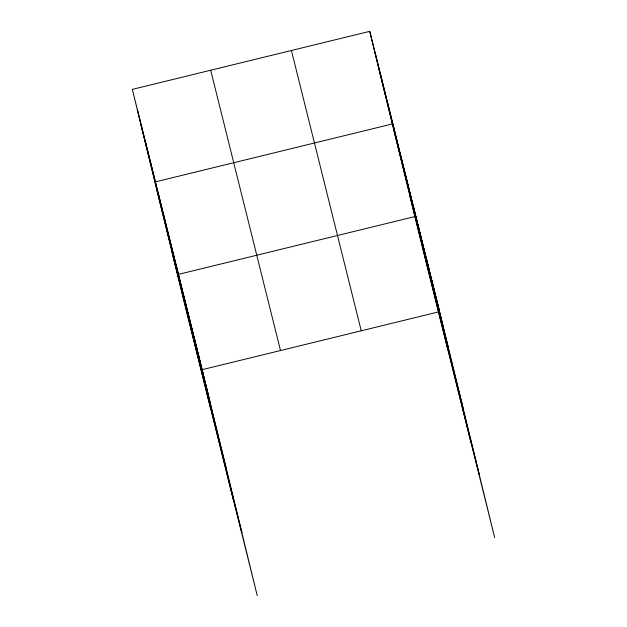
<?xml version="1.0" encoding="UTF-8"?>
<svg xmlns="http://www.w3.org/2000/svg" width="627" height="627" viewBox="0 0 627 627"><rect width="100%" height="100%" fill="white"/><g stroke="black" fill="none" stroke-linecap="round" stroke-linejoin="round"><path stroke-width="0.94" d="M132.336 89.379L369.758 31.35L439.582 311.65L202.153 369.679L132.336 89.379L187.418 315.35L257.242 595.65L202.153 369.679M155.378 181.877L392.8 123.848L447.89 349.819M178.413 274.383L415.842 216.346M378.308 66.407L448.125 346.707M393.662 129.405L463.486 409.705M409.486 194.315L479.31 474.615M291.414 50.497L361.23 330.797M210.688 70.232L280.504 350.532M140.879 124.436L210.703 404.736M156.241 187.442L226.057 467.742M172.064 252.352L241.881 532.652M436.941 301.062L494.664 537.621L424.847 257.321L369.758 31.35M431.666 279.885L442.85 325.531M426.391 258.708L437.575 304.354M418.475 226.935L432.301 283.169M413.279 206.071L470.924 442.317M405.598 175.239L419.267 230.854M400.481 154.681L411.586 200.021M387.682 103.29L398.788 148.63M380.001 72.458L393.67 128.073M374.883 51.908L385.989 97.24M194.245 337.914L208.062 394.148M188.962 316.737L200.146 362.382M183.687 295.56L194.872 341.206M175.858 264.1L233.503 500.346M170.732 243.542L181.838 288.882M163.059 212.71L176.72 268.325M157.933 192.16L169.039 237.492M150.253 161.327L210.46 407.848M145.135 140.769L156.241 186.101M137.454 109.937L151.123 165.552"/></g></svg>
